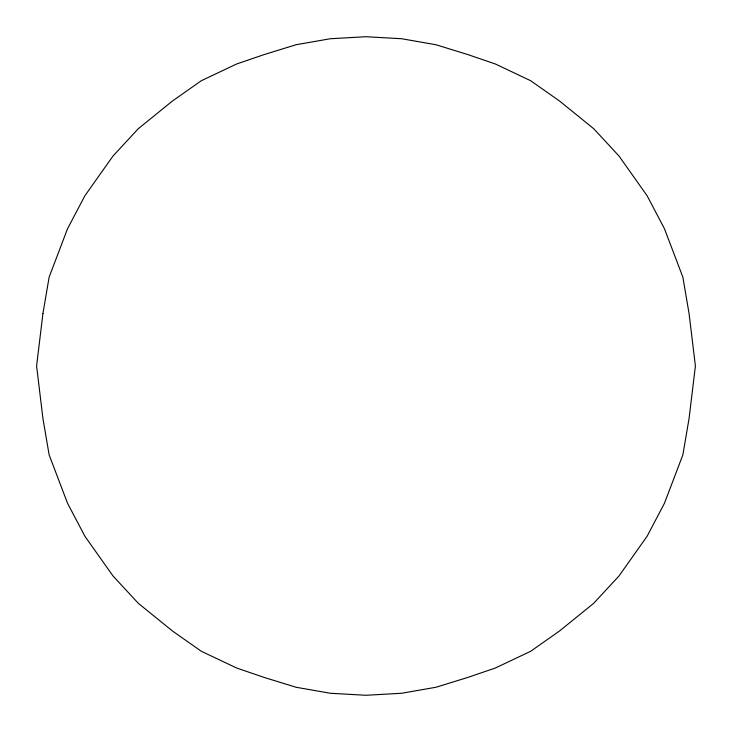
<?xml version="1.0" encoding="UTF-8"?>
<svg xmlns="http://www.w3.org/2000/svg" width="732" height="732" viewBox="0 0 732 732"><rect width="100%" height="100%" fill="white"/><g stroke="black" fill="none" stroke-linecap="round" stroke-linejoin="round"><path stroke-width="1.1" d="M42.932 313.534L36.6 366L42.932 418.466L49.136 454.856L67.518 503.204L84.839 536.163L112.966 575.938L138.275 603.278L172.331 630.893L201.3 651.27L236.592 667.996L264.325 677.475L295.966 687.238L330.297 693.259L366 695.281L401.703 693.259L436.034 687.238L467.675 677.475L495.408 667.996L530.7 651.27L559.669 630.893L593.725 603.278L619.034 575.938L647.161 536.163L664.482 503.204L682.865 454.856L689.068 418.466L695.4 366L689.068 313.534L682.865 277.144L664.482 228.796L647.161 195.837L619.034 156.062L593.725 128.722L559.669 101.108L530.7 80.73L495.408 64.004L467.675 54.525L436.034 44.762L401.703 38.741L366 36.719L330.297 38.741L295.966 44.762L264.325 54.525L236.592 64.004L201.3 80.73L172.331 101.108L138.275 128.722L112.966 156.062L84.839 195.837L67.518 228.796L49.136 277.144L42.932 313.534"/></g></svg>
